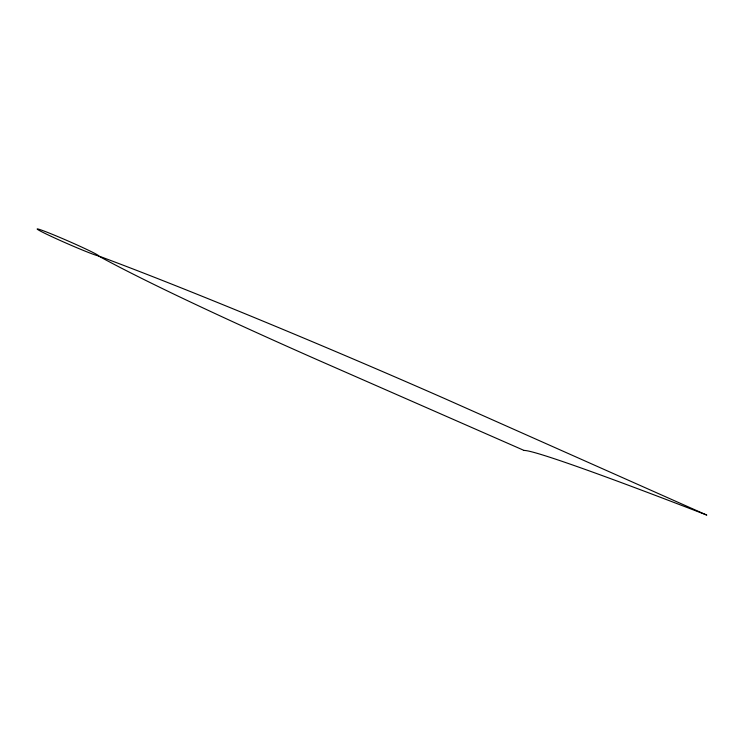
<?xml version="1.0" encoding="UTF-8"?>
<svg xmlns="http://www.w3.org/2000/svg" width="744" height="744" viewBox="0 0 744 744"><rect width="100%" height="100%" fill="white"/><g stroke="black" fill="none" stroke-linecap="round" stroke-linejoin="round"><path stroke-width="1.12" d="M524.167 450.483L318.562 360.319A468.097 23.269 22.6 0 1 98.236 255.824A328.309 11.718 23 0 1 444.68 398.579L706.8 515.09A437.053 11.895 22.2 0 0 524.111 450.455M51.42 236.471A33.415 1.367 23.6 0 0 98.394 255.787A33.415 1.367 23.6 0 0 53.614 234.844A33.415 1.367 23.6 0 0 51.42 236.471"/></g></svg>
